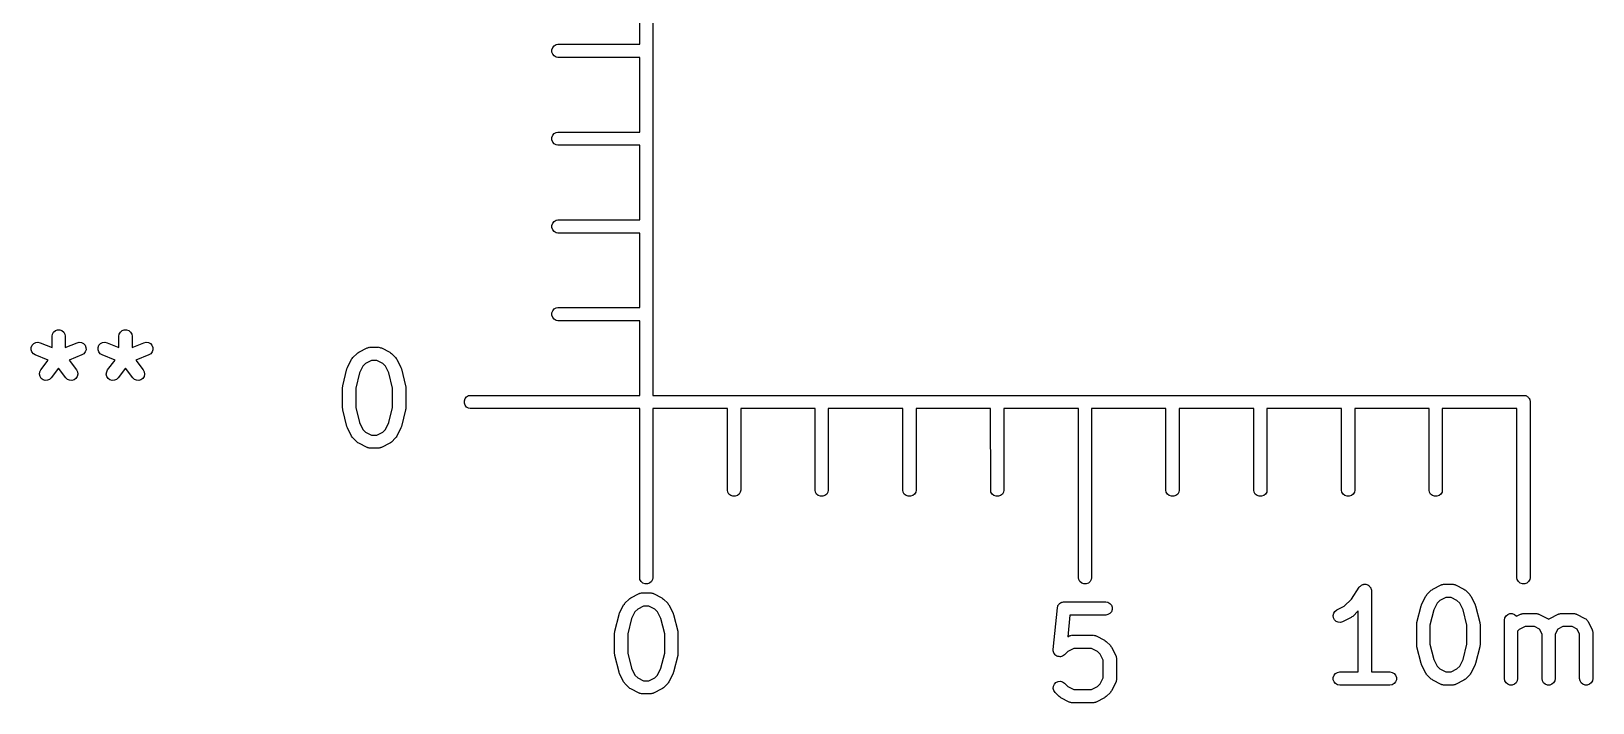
# Model space of a CAD drawing. Extents: x 202.7 to 262.5, y -125.5 to -33.7.
# Drawn here: x 221.59 to 239.39, y -61.88 to -54.23 of the extents above; entities that cross this region are included whole.
import ezdxf

# ---------------------------------------------------------------- set-up
doc = ezdxf.new("R2010")
doc.units = 0
doc.header["$MEASUREMENT"] = 0
doc.layers.add('BLACK', color=7, linetype='CONTINUOUS')

msp = doc.modelspace()

# ---------------------------------------------------------------- linework, layer by layer
at = {"layer": 'BLACK', "linetype": 'CONTINUOUS'}
for p, q in [((228.675, -48.4435), (228.675, -58.375)), ((228.525, -54.3745), (228.525, -53.5237)), ((227.524, -54.4363), (227.533, -54.4114)), ((227.524, -54.4627), (227.524, -54.4363)), ((227.533, -54.4876), (227.524, -54.4627)), ((227.533, -54.4114), (227.55, -54.3912)), ((227.55, -54.3912), (227.573, -54.3779)), ((227.573, -54.3779), (227.593, -54.3745)), ((227.593, -54.3745), (228.525, -54.3745)), ((227.55, -54.5078), (227.533, -54.4876)), ((227.573, -54.5211), (227.55, -54.5078)), ((227.593, -54.5245), (227.573, -54.5211)), ((228.525, -54.5245), (227.593, -54.5245)), ((228.525, -55.3753), (228.525, -54.5245)), ((227.524, -55.437), (227.533, -55.4122)), ((227.524, -55.4635), (227.524, -55.437)), ((227.533, -55.4883), (227.524, -55.4635)), ((227.533, -55.4122), (227.55, -55.3919)), ((227.55, -55.5086), (227.533, -55.4883)), ((227.55, -55.3919), (227.573, -55.3787)), ((227.573, -55.5218), (227.55, -55.5086)), ((227.573, -55.3787), (227.593, -55.3753)), ((227.593, -55.5253), (227.573, -55.5218)), ((227.593, -55.3753), (228.525, -55.3753)), ((228.525, -55.5253), (227.593, -55.5253)), ((228.525, -56.376), (228.525, -55.5253)), ((227.524, -56.4378), (227.533, -56.4129)), ((227.533, -56.4129), (227.55, -56.3927)), ((227.55, -56.3927), (227.573, -56.3795)), ((227.573, -56.3795), (227.593, -56.376)), ((227.593, -56.376), (228.525, -56.376)), ((227.524, -56.4642), (227.524, -56.4378)), ((227.533, -56.4891), (227.524, -56.4642)), ((227.55, -56.5094), (227.533, -56.4891)), ((227.573, -56.5226), (227.55, -56.5094)), ((227.593, -56.526), (227.573, -56.5226)), ((228.525, -56.526), (227.593, -56.526)), ((228.525, -57.3742), (228.525, -56.526)), ((227.524, -57.436), (227.533, -57.4112)), ((227.524, -57.4625), (227.524, -57.436)), ((227.533, -57.4873), (227.524, -57.4625)), ((227.533, -57.4112), (227.55, -57.3909)), ((227.55, -57.5076), (227.533, -57.4873)), ((227.55, -57.3909), (227.573, -57.3777)), ((227.573, -57.3777), (227.593, -57.3742)), ((227.593, -57.3742), (228.525, -57.3742)), ((221.831, -57.6761), (221.844, -57.6535)), ((221.844, -57.6535), (221.864, -57.6368)), ((221.864, -57.6368), (221.888, -57.6279)), ((221.888, -57.6279), (221.914, -57.6279)), ((221.914, -57.6279), (221.939, -57.6368)), ((221.939, -57.6368), (221.959, -57.6535)), ((221.959, -57.6535), (221.972, -57.6761)), ((222.593, -57.6761), (222.606, -57.6535)), ((222.606, -57.6535), (222.626, -57.6368)), ((222.626, -57.6368), (222.65, -57.6279)), ((222.65, -57.6279), (222.676, -57.6279)), ((222.676, -57.6279), (222.701, -57.6368)), ((222.701, -57.6368), (222.721, -57.6535)), ((222.721, -57.6535), (222.734, -57.6761)), ((227.573, -57.5208), (227.55, -57.5076)), ((227.593, -57.5242), (227.573, -57.5208)), ((228.525, -57.5242), (227.593, -57.5242)), ((228.525, -58.375), (228.525, -57.5242)), ((221.589, -57.8553), (221.59, -57.8292)), ((221.59, -57.8292), (221.599, -57.8051)), ((221.599, -57.8051), (221.617, -57.7856)), ((221.617, -57.7856), (221.64, -57.7733)), ((221.64, -57.7733), (221.666, -57.7696)), ((221.666, -57.7696), (221.691, -57.7749)), ((221.691, -57.7749), (221.826, -57.829)), ((221.826, -57.7017), (221.831, -57.6761)), ((221.826, -57.829), (221.826, -57.7017)), ((221.972, -57.6761), (221.976, -57.7017)), ((221.976, -57.7017), (221.976, -57.829)), ((221.976, -57.829), (222.112, -57.7749)), ((222.112, -57.7749), (222.137, -57.7696)), ((222.137, -57.7696), (222.163, -57.7733)), ((222.163, -57.7733), (222.186, -57.7856)), ((222.186, -57.7856), (222.203, -57.8051)), ((222.203, -57.8051), (222.213, -57.8292)), ((222.213, -57.8292), (222.214, -57.8553)), ((222.351, -57.8553), (222.352, -57.8292)), ((222.352, -57.8292), (222.361, -57.8051)), ((222.361, -57.8051), (222.379, -57.7856)), ((222.379, -57.7856), (222.402, -57.7733)), ((222.402, -57.7733), (222.427, -57.7696)), ((222.427, -57.7696), (222.453, -57.7749)), ((222.453, -57.7749), (222.588, -57.829)), ((222.588, -57.7017), (222.593, -57.6761)), ((222.588, -57.829), (222.588, -57.7017)), ((222.734, -57.6761), (222.738, -57.7017)), ((222.738, -57.7017), (222.738, -57.829)), ((222.738, -57.829), (222.873, -57.7749)), ((222.873, -57.7749), (222.899, -57.7696)), ((222.899, -57.7696), (222.925, -57.7733)), ((222.925, -57.7733), (222.948, -57.7856)), ((222.948, -57.7856), (222.965, -57.8051)), ((222.965, -57.8051), (222.975, -57.8292)), ((222.975, -57.8292), (222.975, -57.8553)), ((225.322, -57.8829), (225.417, -57.8353)), ((225.417, -57.8353), (225.422, -57.8341)), ((225.422, -57.8341), (225.425, -57.8319)), ((225.425, -57.8319), (225.434, -57.8304)), ((225.434, -57.8304), (225.442, -57.8279)), ((225.442, -57.8279), (225.447, -57.8281)), ((225.447, -57.8281), (225.451, -57.8274)), ((225.451, -57.8274), (225.546, -57.8274)), ((225.546, -57.8274), (225.551, -57.8281)), ((225.551, -57.8281), (225.555, -57.8279)), ((225.555, -57.8279), (225.563, -57.8304)), ((225.563, -57.8304), (225.572, -57.8319)), ((225.572, -57.8319), (225.576, -57.8341)), ((225.576, -57.8341), (225.58, -57.8353)), ((225.58, -57.8353), (225.675, -57.8829)), ((221.597, -57.88), (221.589, -57.8553)), ((221.613, -57.9005), (221.597, -57.88)), ((221.635, -57.9142), (221.613, -57.9005)), ((221.783, -57.9731), (221.635, -57.9142)), ((221.698, -58.0853), (221.783, -57.9731)), ((222.167, -57.9142), (222.02, -57.9731)), ((222.02, -57.9731), (222.104, -58.0853)), ((222.189, -57.9005), (222.167, -57.9142)), ((222.205, -57.88), (222.189, -57.9005)), ((222.214, -57.8553), (222.205, -57.88)), ((222.359, -57.88), (222.351, -57.8553)), ((222.375, -57.9005), (222.359, -57.88)), ((222.397, -57.9142), (222.375, -57.9005)), ((222.544, -57.9731), (222.397, -57.9142)), ((222.46, -58.0853), (222.544, -57.9731)), ((222.929, -57.9142), (222.782, -57.9731)), ((222.782, -57.9731), (222.866, -58.0853)), ((222.951, -57.9005), (222.929, -57.9142)), ((222.967, -57.88), (222.951, -57.9005)), ((222.975, -57.8553), (222.967, -57.88)), ((225.193, -58.0593), (225.241, -57.9641)), ((225.241, -57.9641), (225.248, -57.9544)), ((225.248, -57.9544), (225.255, -57.9446)), ((225.255, -57.9446), (225.303, -57.897)), ((225.303, -57.897), (225.313, -57.8901)), ((225.313, -57.8901), (225.322, -57.8829)), ((225.4, -58.0116), (225.37, -58.042)), ((225.469, -57.9774), (225.4, -58.0116)), ((225.529, -57.9774), (225.469, -57.9774)), ((225.597, -58.0116), (225.529, -57.9774)), ((225.627, -58.042), (225.597, -58.0116)), ((225.675, -57.8829), (225.685, -57.8901)), ((225.685, -57.8901), (225.695, -57.897)), ((225.695, -57.897), (225.742, -57.9446)), ((225.742, -57.9446), (225.749, -57.9544)), ((225.749, -57.9544), (225.756, -57.9641)), ((225.756, -57.9641), (225.804, -58.0593)), ((221.684, -58.1344), (221.687, -58.1085)), ((221.689, -58.1598), (221.684, -58.1344)), ((221.687, -58.1085), (221.698, -58.0853)), ((221.704, -58.1816), (221.689, -58.1598)), ((221.725, -58.1972), (221.704, -58.1816)), ((221.749, -58.2048), (221.725, -58.1972)), ((221.775, -58.2033), (221.749, -58.2048)), ((221.799, -58.1931), (221.775, -58.2033)), ((221.818, -58.1753), (221.799, -58.1931)), ((221.901, -58.0648), (221.818, -58.1753)), ((221.984, -58.1753), (221.901, -58.0648)), ((222.003, -58.1931), (221.984, -58.1753)), ((222.027, -58.2033), (222.003, -58.1931)), ((222.053, -58.2048), (222.027, -58.2033)), ((222.078, -58.1972), (222.053, -58.2048)), ((222.099, -58.1816), (222.078, -58.1972)), ((222.113, -58.1598), (222.099, -58.1816)), ((222.104, -58.0853), (222.116, -58.1085)), ((222.119, -58.1344), (222.113, -58.1598)), ((222.116, -58.1085), (222.119, -58.1344)), ((222.445, -58.1344), (222.449, -58.1085)), ((222.451, -58.1598), (222.445, -58.1344)), ((222.449, -58.1085), (222.46, -58.0853)), ((222.466, -58.1816), (222.451, -58.1598)), ((222.486, -58.1972), (222.466, -58.1816)), ((222.511, -58.2048), (222.486, -58.1972)), ((222.537, -58.2033), (222.511, -58.2048)), ((222.561, -58.1931), (222.537, -58.2033)), ((222.58, -58.1753), (222.561, -58.1931)), ((222.663, -58.0648), (222.58, -58.1753)), ((222.746, -58.1753), (222.663, -58.0648)), ((222.765, -58.1931), (222.746, -58.1753)), ((222.789, -58.2033), (222.765, -58.1931)), ((222.815, -58.2048), (222.789, -58.2033)), ((222.84, -58.1972), (222.815, -58.2048)), ((222.861, -58.1816), (222.84, -58.1972)), ((222.875, -58.1598), (222.861, -58.1816)), ((222.866, -58.0853), (222.878, -58.1085)), ((222.881, -58.1344), (222.875, -58.1598)), ((222.878, -58.1085), (222.881, -58.1344)), ((225.14, -58.2651), (225.188, -58.0747)), ((225.188, -58.0747), (225.191, -58.0672)), ((225.191, -58.0672), (225.193, -58.0593)), ((225.331, -58.119), (225.288, -58.2926)), ((225.37, -58.042), (225.331, -58.119)), ((225.666, -58.119), (225.627, -58.042)), ((225.709, -58.2926), (225.666, -58.119)), ((225.804, -58.0593), (225.806, -58.0672)), ((225.806, -58.0672), (225.81, -58.0747)), ((225.81, -58.0747), (225.857, -58.2651)), ((225.138, -58.2833), (225.14, -58.2743)), ((225.138, -58.5214), (225.138, -58.2833)), ((225.14, -58.2743), (225.14, -58.2651)), ((225.288, -58.2926), (225.288, -58.5122)), ((225.709, -58.5122), (225.709, -58.2926)), ((225.857, -58.2651), (225.858, -58.2743)), ((225.858, -58.2743), (225.859, -58.2833)), ((225.859, -58.2833), (225.859, -58.5214)), ((226.552, -58.3917), (226.575, -58.3784)), ((226.575, -58.3784), (226.594, -58.375)), ((226.594, -58.375), (228.525, -58.375)), ((228.675, -58.375), (238.607, -58.375)), ((238.607, -58.375), (238.607, -58.375)), ((238.607, -58.375), (238.613, -58.375)), ((238.613, -58.375), (238.619, -58.3773)), ((238.619, -58.3773), (238.626, -58.3784)), ((238.626, -58.3784), (238.632, -58.3818)), ((238.632, -58.3818), (238.638, -58.384)), ((238.638, -58.384), (238.643, -58.3883)), ((225.14, -58.5305), (225.138, -58.5214)), ((225.14, -58.5396), (225.14, -58.5305)), ((225.188, -58.7301), (225.14, -58.5396)), ((225.288, -58.5122), (225.331, -58.6857)), ((225.666, -58.6857), (225.709, -58.5122)), ((225.857, -58.5396), (225.81, -58.7301)), ((225.858, -58.5305), (225.857, -58.5396)), ((225.859, -58.5214), (225.858, -58.5305)), ((226.526, -58.4368), (226.535, -58.4119)), ((226.526, -58.4632), (226.526, -58.4368)), ((226.535, -58.4881), (226.526, -58.4632)), ((226.535, -58.4119), (226.552, -58.3917)), ((226.552, -58.5083), (226.535, -58.4881)), ((226.575, -58.5216), (226.552, -58.5083)), ((226.594, -58.525), (226.575, -58.5216)), ((228.525, -58.525), (226.594, -58.525)), ((228.525, -60.4555), (228.525, -58.525)), ((229.526, -58.525), (228.675, -58.525)), ((228.675, -58.525), (228.675, -60.4555)), ((229.526, -59.4573), (229.526, -58.525)), ((230.524, -58.525), (229.676, -58.525)), ((229.676, -58.525), (229.676, -59.4573)), ((230.524, -59.4573), (230.524, -58.525)), ((231.525, -58.525), (230.674, -58.525)), ((230.674, -58.525), (230.674, -59.4573)), ((231.525, -59.4573), (231.525, -58.525)), ((232.525, -58.525), (231.675, -58.525)), ((231.675, -58.525), (231.675, -59.4573)), ((232.526, -59.4573), (232.525, -58.525)), ((233.526, -58.525), (232.675, -58.525)), ((232.675, -58.525), (232.675, -59.4573)), ((233.526, -60.4555), (233.526, -58.525)), ((234.524, -58.525), (233.676, -58.525)), ((233.676, -58.525), (233.676, -60.4555)), ((234.524, -59.4573), (234.524, -58.525)), ((235.525, -58.525), (234.674, -58.525)), ((234.674, -58.525), (234.674, -59.4573)), ((235.525, -59.4573), (235.525, -58.525)), ((236.526, -58.525), (235.675, -58.525)), ((235.675, -58.525), (235.675, -59.4573)), ((236.526, -59.4573), (236.526, -58.525)), ((237.524, -58.525), (236.676, -58.525)), ((236.676, -58.525), (236.676, -59.4573)), ((237.524, -59.4573), (237.524, -58.525)), ((238.525, -58.525), (237.674, -58.525)), ((237.674, -58.525), (237.674, -59.4573)), ((238.525, -60.4555), (238.525, -58.525)), ((238.643, -58.3883), (238.649, -58.3917)), ((238.649, -58.3917), (238.653, -58.3968)), ((238.653, -58.3968), (238.658, -58.401)), ((238.658, -58.401), (238.662, -58.4068)), ((238.662, -58.4068), (238.666, -58.4119)), ((238.666, -58.4119), (238.668, -58.4182)), ((238.668, -58.4182), (238.672, -58.424)), ((238.672, -58.424), (238.673, -58.4305)), ((238.673, -58.4305), (238.675, -58.4368)), ((238.675, -58.4368), (238.675, -58.4434)), ((238.675, -58.4434), (238.675, -58.4434)), ((238.675, -58.4434), (238.675, -60.4555)), ((225.191, -58.7376), (225.188, -58.7301)), ((225.193, -58.7454), (225.191, -58.7376)), ((225.331, -58.6857), (225.37, -58.7627)), ((225.627, -58.7627), (225.666, -58.6857)), ((225.806, -58.7376), (225.804, -58.7454)), ((225.81, -58.7301), (225.806, -58.7376)), ((225.241, -58.8407), (225.193, -58.7454)), ((225.248, -58.8503), (225.241, -58.8407)), ((225.255, -58.8602), (225.248, -58.8503)), ((225.303, -58.9078), (225.255, -58.8602)), ((225.313, -58.9147), (225.303, -58.9078)), ((225.322, -58.9218), (225.313, -58.9147)), ((225.37, -58.7627), (225.4, -58.7931)), ((225.4, -58.7931), (225.469, -58.8274)), ((225.469, -58.8274), (225.529, -58.8274)), ((225.529, -58.8274), (225.597, -58.7931)), ((225.597, -58.7931), (225.627, -58.7627)), ((225.685, -58.9147), (225.675, -58.9218)), ((225.695, -58.9078), (225.685, -58.9147)), ((225.742, -58.8602), (225.695, -58.9078)), ((225.749, -58.8503), (225.742, -58.8602)), ((225.756, -58.8407), (225.749, -58.8503)), ((225.804, -58.7454), (225.756, -58.8407)), ((225.417, -58.9695), (225.322, -58.9218)), ((225.422, -58.9707), (225.417, -58.9695)), ((225.425, -58.9729), (225.422, -58.9707)), ((225.434, -58.9744), (225.425, -58.9729)), ((225.442, -58.9769), (225.434, -58.9744)), ((225.447, -58.9766), (225.442, -58.9769)), ((225.451, -58.9774), (225.447, -58.9766)), ((225.546, -58.9774), (225.451, -58.9774)), ((225.551, -58.9766), (225.546, -58.9774)), ((225.555, -58.9769), (225.551, -58.9766)), ((225.563, -58.9744), (225.555, -58.9769)), ((225.572, -58.9729), (225.563, -58.9744)), ((225.576, -58.9707), (225.572, -58.9729)), ((225.58, -58.9695), (225.576, -58.9707)), ((225.675, -58.9218), (225.58, -58.9695)), ((229.529, -59.4768), (229.526, -59.4573)), ((229.542, -59.4997), (229.529, -59.4768)), ((229.563, -59.5167), (229.542, -59.4997)), ((229.588, -59.5258), (229.563, -59.5167)), ((229.614, -59.5258), (229.588, -59.5258)), ((229.639, -59.5167), (229.614, -59.5258)), ((229.659, -59.4997), (229.639, -59.5167)), ((229.672, -59.4768), (229.659, -59.4997)), ((229.676, -59.4573), (229.672, -59.4768)), ((230.527, -59.4768), (230.524, -59.4573)), ((230.541, -59.4997), (230.527, -59.4768)), ((230.561, -59.5167), (230.541, -59.4997)), ((230.586, -59.5258), (230.561, -59.5167)), ((230.612, -59.5258), (230.586, -59.5258)), ((230.637, -59.5167), (230.612, -59.5258)), ((230.657, -59.4997), (230.637, -59.5167)), ((230.671, -59.4768), (230.657, -59.4997)), ((230.674, -59.4573), (230.671, -59.4768)), ((231.528, -59.4768), (231.525, -59.4573)), ((231.541, -59.4997), (231.528, -59.4768)), ((231.562, -59.5167), (231.541, -59.4997)), ((231.587, -59.5258), (231.562, -59.5167)), ((231.613, -59.5258), (231.587, -59.5258)), ((231.638, -59.5167), (231.613, -59.5258)), ((231.658, -59.4997), (231.638, -59.5167)), ((231.671, -59.4768), (231.658, -59.4997)), ((231.675, -59.4573), (231.671, -59.4768)), ((232.529, -59.4768), (232.526, -59.4573)), ((232.542, -59.4997), (232.529, -59.4768)), ((232.562, -59.5167), (232.542, -59.4997)), ((232.587, -59.5258), (232.562, -59.5167)), ((232.614, -59.5258), (232.587, -59.5258)), ((232.639, -59.5167), (232.614, -59.5258)), ((232.659, -59.4997), (232.639, -59.5167)), ((232.672, -59.4768), (232.659, -59.4997)), ((232.675, -59.4573), (232.672, -59.4768)), ((234.528, -59.4768), (234.524, -59.4573)), ((234.541, -59.4997), (234.528, -59.4768)), ((234.561, -59.5167), (234.541, -59.4997)), ((234.586, -59.5258), (234.561, -59.5167)), ((234.613, -59.5258), (234.586, -59.5258)), ((234.638, -59.5167), (234.613, -59.5258)), ((234.658, -59.4997), (234.638, -59.5167)), ((234.671, -59.4768), (234.658, -59.4997)), ((234.674, -59.4573), (234.671, -59.4768)), ((235.529, -59.4768), (235.525, -59.4573)), ((235.542, -59.4997), (235.529, -59.4768)), ((235.562, -59.5167), (235.542, -59.4997)), ((235.587, -59.5258), (235.562, -59.5167)), ((235.613, -59.5258), (235.587, -59.5258)), ((235.638, -59.5167), (235.613, -59.5258)), ((235.659, -59.4997), (235.638, -59.5167)), ((235.672, -59.4768), (235.659, -59.4997)), ((235.675, -59.4573), (235.672, -59.4768)), ((236.529, -59.4768), (236.526, -59.4573)), ((236.543, -59.4997), (236.529, -59.4768)), ((236.563, -59.5167), (236.543, -59.4997)), ((236.588, -59.5258), (236.563, -59.5167)), ((236.614, -59.5258), (236.588, -59.5258)), ((236.639, -59.5167), (236.614, -59.5258)), ((236.659, -59.4997), (236.639, -59.5167)), ((236.673, -59.4768), (236.659, -59.4997)), ((236.676, -59.4573), (236.673, -59.4768)), ((237.528, -59.4768), (237.524, -59.4573)), ((237.541, -59.4997), (237.528, -59.4768)), ((237.561, -59.5167), (237.541, -59.4997)), ((237.586, -59.5258), (237.561, -59.5167)), ((237.612, -59.5258), (237.586, -59.5258)), ((237.637, -59.5167), (237.612, -59.5258)), ((237.658, -59.4997), (237.637, -59.5167)), ((237.671, -59.4768), (237.658, -59.4997)), ((237.674, -59.4573), (237.671, -59.4768)), ((228.528, -60.475), (228.525, -60.4555)), ((228.542, -60.4979), (228.528, -60.475)), ((228.562, -60.5149), (228.542, -60.4979)), ((228.587, -60.524), (228.562, -60.5149)), ((228.638, -60.5149), (228.613, -60.524)), ((228.658, -60.4979), (228.638, -60.5149)), ((228.672, -60.475), (228.658, -60.4979)), ((228.675, -60.4555), (228.672, -60.475)), ((233.53, -60.475), (233.526, -60.4555)), ((233.543, -60.4979), (233.53, -60.475)), ((233.563, -60.5149), (233.543, -60.4979)), ((233.588, -60.524), (233.563, -60.5149)), ((233.639, -60.5149), (233.614, -60.524)), ((233.66, -60.4979), (233.639, -60.5149)), ((233.673, -60.475), (233.66, -60.4979)), ((233.676, -60.4555), (233.673, -60.475)), ((238.528, -60.475), (238.525, -60.4555)), ((238.542, -60.4979), (238.528, -60.475)), ((238.562, -60.5149), (238.542, -60.4979)), ((238.587, -60.524), (238.562, -60.5149)), ((238.638, -60.5149), (238.613, -60.524)), ((238.658, -60.4979), (238.638, -60.5149)), ((238.672, -60.475), (238.658, -60.4979)), ((238.675, -60.4555), (238.672, -60.475)), ((228.356, -60.7437), (228.404, -60.696)), ((228.404, -60.696), (228.414, -60.6892)), ((228.414, -60.6892), (228.424, -60.682)), ((228.424, -60.682), (228.519, -60.6344)), ((228.519, -60.6344), (228.523, -60.6331)), ((228.523, -60.6331), (228.527, -60.631)), ((228.527, -60.631), (228.535, -60.6295)), ((228.535, -60.6295), (228.544, -60.627)), ((228.544, -60.627), (228.548, -60.6272)), ((228.548, -60.6272), (228.552, -60.6265)), ((228.552, -60.6265), (228.648, -60.6265)), ((228.613, -60.524), (228.587, -60.524)), ((228.648, -60.6265), (228.652, -60.6272)), ((228.652, -60.6272), (228.656, -60.627)), ((228.656, -60.627), (228.665, -60.6295)), ((228.665, -60.6295), (228.673, -60.631)), ((228.673, -60.631), (228.677, -60.6331)), ((228.677, -60.6331), (228.681, -60.6344)), ((228.681, -60.6344), (228.776, -60.682)), ((228.776, -60.682), (228.786, -60.6892)), ((228.786, -60.6892), (228.796, -60.696)), ((228.796, -60.696), (228.844, -60.7437)), ((233.614, -60.524), (233.588, -60.524)), ((236.556, -60.7789), (236.637, -60.6975)), ((236.637, -60.6975), (236.728, -60.5608)), ((236.728, -60.5608), (236.731, -60.5578)), ((236.731, -60.5578), (236.733, -60.5542)), ((236.733, -60.5542), (236.74, -60.5484)), ((236.74, -60.5484), (236.746, -60.542)), ((236.746, -60.542), (236.75, -60.5401)), ((236.75, -60.5401), (236.753, -60.5374)), ((236.753, -60.5374), (236.761, -60.5344)), ((236.761, -60.5344), (236.769, -60.5304)), ((236.769, -60.5304), (236.774, -60.53)), ((236.774, -60.53), (236.777, -60.5285)), ((236.777, -60.5285), (236.786, -60.5285)), ((236.786, -60.5285), (236.795, -60.5276)), ((236.795, -60.5276), (236.799, -60.5285)), ((236.799, -60.5285), (236.803, -60.5285)), ((236.803, -60.5285), (236.812, -60.5316)), ((236.812, -60.5316), (236.821, -60.5337)), ((236.821, -60.5337), (236.824, -60.536)), ((236.824, -60.536), (236.828, -60.5374)), ((236.828, -60.5374), (236.835, -60.5432)), ((236.835, -60.5432), (236.842, -60.5482)), ((236.842, -60.5482), (236.845, -60.5515)), ((236.845, -60.5515), (236.848, -60.5542)), ((236.848, -60.5542), (236.852, -60.5619)), ((236.852, -60.5619), (236.858, -60.5692)), ((236.858, -60.5692), (236.859, -60.5731)), ((236.859, -60.5731), (236.861, -60.5767)), ((236.861, -60.5767), (236.862, -60.5856)), ((236.862, -60.5856), (236.865, -60.5942)), ((236.865, -60.5942), (236.865, -60.5983)), ((236.865, -60.5983), (236.865, -60.6024)), ((236.865, -60.6024), (236.865, -61.5274)), ((237.438, -60.7593), (237.485, -60.6641)), ((237.485, -60.6641), (237.492, -60.6544)), ((237.492, -60.6544), (237.499, -60.6446)), ((237.499, -60.6446), (237.547, -60.597)), ((237.547, -60.597), (237.557, -60.5901)), ((237.557, -60.5901), (237.566, -60.5829)), ((237.566, -60.5829), (237.662, -60.5353)), ((237.713, -60.6774), (237.644, -60.7117)), ((237.662, -60.5353), (237.666, -60.5341)), ((237.666, -60.5341), (237.67, -60.5319)), ((237.67, -60.5319), (237.678, -60.5304)), ((237.678, -60.5304), (237.687, -60.5279)), ((237.687, -60.5279), (237.691, -60.5282)), ((237.691, -60.5282), (237.695, -60.5274)), ((237.695, -60.5274), (237.79, -60.5274)), ((237.773, -60.6774), (237.713, -60.6774)), ((237.841, -60.7117), (237.773, -60.6774)), ((237.79, -60.5274), (237.795, -60.5282)), ((237.795, -60.5282), (237.799, -60.5279)), ((237.799, -60.5279), (237.807, -60.5304)), ((237.807, -60.5304), (237.816, -60.5319)), ((237.816, -60.5319), (237.82, -60.5341)), ((237.82, -60.5341), (237.824, -60.5353)), ((237.824, -60.5353), (237.919, -60.5829)), ((237.919, -60.5829), (237.929, -60.5901)), ((237.929, -60.5901), (237.939, -60.597)), ((237.939, -60.597), (237.986, -60.6446)), ((237.986, -60.6446), (237.993, -60.6544)), ((237.993, -60.6544), (238, -60.6641)), ((238, -60.6641), (238.048, -60.7593)), ((238.613, -60.524), (238.587, -60.524)), ((228.242, -61.0642), (228.289, -60.8737)), ((228.289, -60.8737), (228.292, -60.8663)), ((228.292, -60.8663), (228.295, -60.8584)), ((228.295, -60.8584), (228.342, -60.7632)), ((228.342, -60.7632), (228.35, -60.7535)), ((228.35, -60.7535), (228.356, -60.7437)), ((228.471, -60.8411), (228.433, -60.9181)), ((228.502, -60.8107), (228.471, -60.8411)), ((228.57, -60.7765), (228.502, -60.8107)), ((228.63, -60.7765), (228.57, -60.7765)), ((228.698, -60.8107), (228.63, -60.7765)), ((228.729, -60.8411), (228.698, -60.8107)), ((228.767, -60.9181), (228.729, -60.8411)), ((228.844, -60.7437), (228.85, -60.7535)), ((228.85, -60.7535), (228.858, -60.7632)), ((228.858, -60.7632), (228.905, -60.8584)), ((228.905, -60.8584), (228.908, -60.8663)), ((228.908, -60.8663), (228.911, -60.8737)), ((228.911, -60.8737), (228.958, -61.0642)), ((233.238, -61.2718), (233.286, -60.7956)), ((233.286, -60.7956), (233.287, -60.7929)), ((233.287, -60.79), (233.29, -60.7804)), ((233.287, -60.7929), (233.287, -60.79)), ((233.29, -60.7804), (233.293, -60.7705)), ((233.293, -60.7705), (233.295, -60.7682)), ((233.295, -60.7682), (233.296, -60.7656)), ((233.296, -60.7656), (233.302, -60.7577)), ((233.302, -60.7577), (233.308, -60.7494)), ((233.308, -60.7494), (233.311, -60.7478)), ((233.311, -60.7478), (233.312, -60.7456)), ((233.312, -60.7456), (233.321, -60.7405)), ((233.321, -60.7405), (233.33, -60.7347)), ((233.33, -60.7347), (233.333, -60.734)), ((233.333, -60.734), (233.335, -60.7326)), ((233.335, -60.7326), (233.345, -60.7308)), ((233.345, -60.7308), (233.355, -60.7283)), ((233.355, -60.7283), (233.358, -60.7286)), ((233.358, -60.7286), (233.361, -60.7281)), ((233.361, -60.7281), (233.837, -60.7281)), ((233.837, -60.7281), (233.862, -60.7326)), ((233.862, -60.8735), (233.837, -60.8781)), ((233.862, -60.7326), (233.885, -60.7456)), ((233.885, -60.8605), (233.862, -60.8735)), ((233.885, -60.7456), (233.902, -60.7656)), ((233.902, -60.8406), (233.885, -60.8605)), ((233.902, -60.7656), (233.911, -60.79)), ((233.911, -60.8161), (233.902, -60.8406)), ((233.911, -60.79), (233.911, -60.8161)), ((236.43, -60.8836), (236.436, -60.8583)), ((236.436, -60.8583), (236.45, -60.8365)), ((236.45, -60.8365), (236.471, -60.821)), ((236.471, -60.821), (236.556, -60.7789)), ((236.715, -60.8311), (236.653, -60.8935)), ((236.715, -61.5274), (236.715, -60.8311)), ((237.384, -60.9652), (237.432, -60.7747)), ((237.432, -60.7747), (237.435, -60.7672)), ((237.435, -60.7672), (237.438, -60.7593)), ((237.576, -60.8191), (237.532, -60.9926)), ((237.614, -60.7421), (237.576, -60.8191)), ((237.644, -60.7117), (237.614, -60.7421)), ((237.872, -60.7421), (237.841, -60.7117)), ((237.91, -60.8191), (237.872, -60.7421)), ((237.954, -60.9926), (237.91, -60.8191)), ((238.048, -60.7593), (238.05, -60.7672)), ((238.05, -60.7672), (238.054, -60.7747)), ((238.054, -60.7747), (238.101, -60.9652)), ((238.4, -60.8875), (238.42, -60.8708)), ((238.42, -60.8708), (238.444, -60.8619)), ((238.444, -60.8619), (238.47, -60.8619)), ((238.47, -60.8619), (238.495, -60.8708)), ((238.495, -60.8708), (238.515, -60.8875)), ((238.518, -60.893), (238.566, -60.8687)), ((238.566, -60.8687), (238.571, -60.8674)), ((238.571, -60.8674), (238.574, -60.8653)), ((238.574, -60.8653), (238.583, -60.8637)), ((238.583, -60.8637), (238.591, -60.8612)), ((238.591, -60.8612), (238.596, -60.8615)), ((238.596, -60.8615), (238.6, -60.8607)), ((238.6, -60.8607), (238.743, -60.8607)), ((238.743, -60.8607), (238.747, -60.8615)), ((238.747, -60.8615), (238.751, -60.8612)), ((238.751, -60.8612), (238.76, -60.8637)), ((238.76, -60.8637), (238.768, -60.8653)), ((238.768, -60.8653), (238.772, -60.8674)), ((238.772, -60.8674), (238.776, -60.8687)), ((238.776, -60.8687), (238.872, -60.9163)), ((238.9, -60.9163), (238.995, -60.8687)), ((238.995, -60.8687), (238.999, -60.8674)), ((238.999, -60.8674), (239.003, -60.8653)), ((239.003, -60.8653), (239.012, -60.8637)), ((239.012, -60.8637), (239.02, -60.8612)), ((239.02, -60.8612), (239.024, -60.8615)), ((239.024, -60.8615), (239.029, -60.8607)), ((239.029, -60.8607), (239.171, -60.8607)), ((239.171, -60.8607), (239.176, -60.8615)), ((239.176, -60.8615), (239.18, -60.8612)), ((239.18, -60.8612), (239.188, -60.8637)), ((239.188, -60.8637), (239.197, -60.8653)), ((239.197, -60.8653), (239.201, -60.8674)), ((239.201, -60.8674), (239.205, -60.8687)), ((239.205, -60.8687), (239.3, -60.9163)), ((228.433, -60.9181), (228.389, -61.0916)), ((228.811, -61.0916), (228.767, -60.9181)), ((233.428, -60.8781), (233.404, -61.1263)), ((233.837, -60.8781), (233.428, -60.8781)), ((236.433, -60.9095), (236.43, -60.8836)), ((236.445, -60.9328), (236.433, -60.9095)), ((236.463, -60.9507), (236.445, -60.9328)), ((236.487, -60.9611), (236.463, -60.9507)), ((236.513, -60.9626), (236.487, -60.9611)), ((236.538, -60.9552), (236.513, -60.9626)), ((236.634, -60.9076), (236.538, -60.9552)), ((236.643, -60.9004), (236.634, -60.9076)), ((236.653, -60.8935), (236.643, -60.9004)), ((237.382, -60.9834), (237.384, -60.9743)), ((237.382, -61.2214), (237.382, -60.9834)), ((237.384, -60.9743), (237.384, -60.9652)), ((237.532, -60.9926), (237.532, -61.2122)), ((237.954, -61.2122), (237.954, -60.9926)), ((238.101, -60.9652), (238.102, -60.9743)), ((238.102, -60.9743), (238.104, -60.9834)), ((238.104, -60.9834), (238.104, -61.2214)), ((238.382, -60.9357), (238.387, -60.9101)), ((238.382, -61.6024), (238.382, -60.9357)), ((238.387, -60.9101), (238.4, -60.8875)), ((238.515, -60.8875), (238.518, -60.893)), ((238.549, -61.045), (238.532, -61.062)), ((238.618, -61.0107), (238.549, -61.045)), ((238.725, -61.0107), (238.618, -61.0107)), ((238.782, -61.0393), (238.725, -61.0107)), ((238.811, -61.0963), (238.782, -61.0393)), ((238.872, -60.9163), (238.88, -60.9228)), ((238.88, -60.9228), (238.886, -60.9263)), ((238.886, -60.9263), (238.891, -60.9228)), ((238.891, -60.9228), (238.9, -60.9163)), ((238.989, -61.0393), (238.961, -61.0963)), ((239.046, -61.0107), (238.989, -61.0393)), ((239.154, -61.0107), (239.046, -61.0107)), ((239.211, -61.0393), (239.154, -61.0107)), ((239.239, -61.0963), (239.211, -61.0393)), ((239.3, -60.9163), (239.309, -60.9228)), ((239.309, -60.9228), (239.318, -60.9289)), ((239.318, -60.9289), (239.319, -60.9306)), ((239.319, -60.9306), (239.321, -60.9318)), ((239.321, -60.9318), (239.327, -60.941)), ((239.327, -60.941), (239.334, -60.9498)), ((239.334, -60.9498), (239.381, -61.045)), ((239.381, -61.045), (239.383, -61.0492)), ((239.383, -61.0492), (239.385, -61.0529)), ((239.385, -61.0529), (239.386, -61.0616)), ((228.239, -61.0824), (228.241, -61.0734)), ((228.239, -61.3205), (228.239, -61.0824)), ((228.241, -61.0734), (228.242, -61.0642)), ((228.389, -61.0916), (228.389, -61.3113)), ((228.811, -61.3113), (228.811, -61.0916)), ((228.958, -61.0642), (228.959, -61.0734)), ((228.959, -61.0734), (228.961, -61.0824)), ((228.961, -61.0824), (228.961, -61.3205)), ((233.404, -61.1263), (233.422, -61.1169)), ((233.422, -61.1169), (233.426, -61.1157)), ((233.426, -61.1157), (233.43, -61.1135)), ((233.43, -61.1135), (233.439, -61.112)), ((233.439, -61.112), (233.447, -61.1095)), ((233.447, -61.1095), (233.452, -61.1098)), ((233.452, -61.1098), (233.456, -61.109)), ((233.456, -61.109), (233.694, -61.109)), ((233.694, -61.109), (233.698, -61.1098)), ((233.698, -61.1098), (233.703, -61.1095)), ((233.703, -61.1095), (233.711, -61.112)), ((233.711, -61.112), (233.72, -61.1135)), ((233.72, -61.1135), (233.723, -61.1157)), ((233.723, -61.1157), (233.727, -61.1169)), ((233.727, -61.1169), (233.823, -61.1645)), ((233.823, -61.1645), (233.832, -61.1717)), ((233.832, -61.1717), (233.842, -61.1786)), ((233.842, -61.1786), (233.89, -61.2262)), ((233.89, -61.2262), (233.897, -61.2361)), ((237.384, -61.2305), (237.382, -61.2214)), ((237.384, -61.2396), (237.384, -61.2305)), ((237.532, -61.2122), (237.576, -61.3857)), ((237.91, -61.3857), (237.954, -61.2122)), ((238.102, -61.2305), (238.101, -61.2396)), ((238.104, -61.2214), (238.102, -61.2305)), ((238.532, -61.062), (238.532, -61.6024)), ((238.811, -61.6024), (238.811, -61.0963)), ((238.961, -61.0963), (238.961, -61.6024)), ((239.239, -61.6024), (239.239, -61.0963)), ((239.386, -61.0616), (239.389, -61.07)), ((239.389, -61.07), (239.389, -61.0743)), ((239.389, -61.0743), (239.389, -61.0786)), ((239.389, -61.0786), (239.389, -61.6024)), ((228.241, -61.3295), (228.239, -61.3205)), ((228.242, -61.3387), (228.241, -61.3295)), ((228.289, -61.5292), (228.242, -61.3387)), ((228.389, -61.3113), (228.433, -61.4848)), ((228.767, -61.4848), (228.811, -61.3113)), ((228.958, -61.3387), (228.911, -61.5292)), ((228.959, -61.3295), (228.958, -61.3387)), ((228.961, -61.3205), (228.959, -61.3295)), ((233.238, -61.2723), (233.238, -61.2718)), ((233.238, -61.2727), (233.238, -61.2723)), ((233.239, -61.2852), (233.238, -61.2727)), ((233.24, -61.2978), (233.239, -61.2852)), ((233.241, -61.2982), (233.24, -61.2978)), ((233.241, -61.2987), (233.241, -61.2982)), ((233.246, -61.3101), (233.241, -61.2987)), ((233.251, -61.3215), (233.246, -61.3101)), ((233.251, -61.3218), (233.251, -61.3215)), ((233.252, -61.3223), (233.251, -61.3218)), ((233.26, -61.3312), (233.252, -61.3223)), ((233.269, -61.3401), (233.26, -61.3312)), ((233.27, -61.3404), (233.269, -61.3401)), ((233.27, -61.3407), (233.27, -61.3404)), ((233.281, -61.346), (233.27, -61.3407)), ((233.293, -61.3514), (233.281, -61.346)), ((233.293, -61.3515), (233.293, -61.3514)), ((233.294, -61.3517), (233.293, -61.3515)), ((233.306, -61.3528), (233.294, -61.3517)), ((233.319, -61.354), (233.306, -61.3528)), ((233.32, -61.354), (233.319, -61.3539)), ((233.319, -61.3539), (233.319, -61.354)), ((233.332, -61.3507), (233.32, -61.354)), ((233.344, -61.3476), (233.332, -61.3507)), ((233.345, -61.3472), (233.344, -61.3473)), ((233.344, -61.3473), (233.344, -61.3476)), ((233.355, -61.34), (233.345, -61.3472)), ((233.365, -61.3329), (233.355, -61.34)), ((233.366, -61.3326), (233.365, -61.3329)), ((233.405, -61.2933), (233.366, -61.3323)), ((233.366, -61.3323), (233.366, -61.3326)), ((233.474, -61.259), (233.405, -61.2933)), ((233.676, -61.259), (233.474, -61.259)), ((233.745, -61.2933), (233.676, -61.259)), ((233.775, -61.3237), (233.745, -61.2933)), ((233.809, -61.3922), (233.775, -61.3237)), ((233.809, -61.5949), (233.809, -61.3922)), ((233.897, -61.2361), (233.904, -61.2457)), ((233.904, -61.2457), (233.952, -61.3409)), ((233.952, -61.3409), (233.953, -61.3451)), ((233.953, -61.3451), (233.955, -61.3488)), ((233.955, -61.3488), (233.956, -61.3575)), ((233.956, -61.3575), (233.959, -61.3659)), ((233.959, -61.3659), (233.959, -61.3702)), ((233.959, -61.3702), (233.959, -61.3745)), ((233.959, -61.3745), (233.959, -61.6126)), ((237.432, -61.4301), (237.384, -61.2396)), ((237.576, -61.3857), (237.614, -61.4627)), ((237.872, -61.4627), (237.91, -61.3857)), ((238.101, -61.2396), (238.054, -61.4301)), ((228.292, -61.5367), (228.289, -61.5292)), ((228.295, -61.5445), (228.292, -61.5367)), ((228.342, -61.6398), (228.295, -61.5445)), ((228.433, -61.4848), (228.471, -61.5618)), ((228.471, -61.5618), (228.502, -61.5922)), ((228.698, -61.5922), (228.729, -61.5618)), ((228.729, -61.5618), (228.767, -61.4848)), ((228.905, -61.5445), (228.858, -61.6398)), ((228.908, -61.5367), (228.905, -61.5445)), ((228.911, -61.5292), (228.908, -61.5367)), ((236.431, -61.5894), (236.44, -61.5649)), ((236.44, -61.5649), (236.457, -61.5449)), ((236.457, -61.5449), (236.479, -61.5319)), ((236.479, -61.5319), (236.505, -61.5274)), ((236.505, -61.5274), (236.715, -61.5274)), ((236.865, -61.5274), (237.076, -61.5274)), ((237.076, -61.5274), (237.102, -61.5319)), ((237.102, -61.5319), (237.124, -61.5449)), ((237.124, -61.5449), (237.141, -61.5649)), ((237.141, -61.5649), (237.15, -61.5894)), ((237.435, -61.4376), (237.432, -61.4301)), ((237.438, -61.4455), (237.435, -61.4376)), ((237.485, -61.5407), (237.438, -61.4455)), ((237.492, -61.5504), (237.485, -61.5407)), ((237.499, -61.5602), (237.492, -61.5504)), ((237.547, -61.6078), (237.499, -61.5602)), ((237.614, -61.4627), (237.644, -61.4931)), ((237.644, -61.4931), (237.713, -61.5274)), ((237.713, -61.5274), (237.773, -61.5274)), ((237.773, -61.5274), (237.841, -61.4931)), ((237.841, -61.4931), (237.872, -61.4627)), ((237.986, -61.5602), (237.939, -61.6078)), ((237.993, -61.5504), (237.986, -61.5602)), ((238, -61.5407), (237.993, -61.5504)), ((238.048, -61.4455), (238, -61.5407)), ((238.05, -61.4376), (238.048, -61.4455)), ((238.054, -61.4301), (238.05, -61.4376)), ((228.35, -61.6494), (228.342, -61.6398)), ((228.356, -61.6593), (228.35, -61.6494)), ((228.404, -61.7069), (228.356, -61.6593)), ((228.414, -61.7138), (228.404, -61.7069)), ((228.424, -61.7209), (228.414, -61.7138)), ((228.519, -61.7685), (228.424, -61.7209)), ((228.502, -61.5922), (228.57, -61.6265)), ((228.57, -61.6265), (228.63, -61.6265)), ((228.63, -61.6265), (228.698, -61.5922)), ((228.776, -61.7209), (228.681, -61.7685)), ((228.786, -61.7138), (228.776, -61.7209)), ((228.796, -61.7069), (228.786, -61.7138)), ((228.844, -61.6593), (228.796, -61.7069)), ((228.85, -61.6494), (228.844, -61.6593)), ((228.858, -61.6398), (228.85, -61.6494)), ((233.238, -61.7144), (233.241, -61.6884)), ((233.245, -61.7395), (233.238, -61.7144)), ((233.241, -61.6884), (233.252, -61.6648)), ((233.26, -61.7609), (233.245, -61.7395)), ((233.252, -61.6648), (233.27, -61.6464)), ((233.308, -61.8085), (233.26, -61.7609)), ((233.27, -61.6464), (233.294, -61.6354)), ((233.294, -61.6354), (233.32, -61.6331)), ((233.32, -61.6331), (233.345, -61.6398)), ((233.345, -61.6398), (233.366, -61.6548)), ((233.366, -61.6548), (233.405, -61.6938)), ((233.405, -61.6938), (233.474, -61.7281)), ((233.474, -61.7281), (233.676, -61.7281)), ((233.676, -61.7281), (233.745, -61.6938)), ((233.745, -61.6938), (233.775, -61.6634)), ((233.775, -61.6634), (233.809, -61.5949)), ((233.89, -61.7609), (233.842, -61.8085)), ((233.897, -61.751), (233.89, -61.7609)), ((233.904, -61.7414), (233.897, -61.751)), ((233.952, -61.6461), (233.904, -61.7414)), ((233.953, -61.642), (233.952, -61.6461)), ((233.955, -61.6382), (233.953, -61.642)), ((233.956, -61.6296), (233.955, -61.6382)), ((233.959, -61.6212), (233.956, -61.6296)), ((233.959, -61.6126), (233.959, -61.6168)), ((233.959, -61.6168), (233.959, -61.6212)), ((236.431, -61.6154), (236.431, -61.5894)), ((236.44, -61.6399), (236.431, -61.6154)), ((236.457, -61.6599), (236.44, -61.6399)), ((236.479, -61.6729), (236.457, -61.6599)), ((236.505, -61.6774), (236.479, -61.6729)), ((237.076, -61.6774), (236.505, -61.6774)), ((237.102, -61.6729), (237.076, -61.6774)), ((237.124, -61.6599), (237.102, -61.6729)), ((237.141, -61.6399), (237.124, -61.6599)), ((237.15, -61.6154), (237.141, -61.6399)), ((237.15, -61.5894), (237.15, -61.6154)), ((237.557, -61.6147), (237.547, -61.6078)), ((237.566, -61.6219), (237.557, -61.6147)), ((237.662, -61.6695), (237.566, -61.6219)), ((237.666, -61.6707), (237.662, -61.6695)), ((237.67, -61.6729), (237.666, -61.6707)), ((237.678, -61.6744), (237.67, -61.6729)), ((237.687, -61.6769), (237.678, -61.6744)), ((237.691, -61.6766), (237.687, -61.6769)), ((237.695, -61.6774), (237.691, -61.6766)), ((237.79, -61.6774), (237.695, -61.6774)), ((237.795, -61.6766), (237.79, -61.6774)), ((237.799, -61.6769), (237.795, -61.6766)), ((237.807, -61.6744), (237.799, -61.6769)), ((237.816, -61.6729), (237.807, -61.6744)), ((237.82, -61.6707), (237.816, -61.6729)), ((237.824, -61.6695), (237.82, -61.6707)), ((237.919, -61.6219), (237.824, -61.6695)), ((237.929, -61.6147), (237.919, -61.6219)), ((237.939, -61.6078), (237.929, -61.6147)), ((238.387, -61.6281), (238.382, -61.6024)), ((238.4, -61.6506), (238.387, -61.6281)), ((238.42, -61.6674), (238.4, -61.6506)), ((238.444, -61.6763), (238.42, -61.6674)), ((238.47, -61.6763), (238.444, -61.6763)), ((238.495, -61.6674), (238.47, -61.6763)), ((238.515, -61.6506), (238.495, -61.6674)), ((238.528, -61.6281), (238.515, -61.6506)), ((238.532, -61.6024), (238.528, -61.6281)), ((238.815, -61.6281), (238.811, -61.6024)), ((238.828, -61.6506), (238.815, -61.6281)), ((238.848, -61.6674), (238.828, -61.6506)), ((238.873, -61.6763), (238.848, -61.6674)), ((238.899, -61.6763), (238.873, -61.6763)), ((238.923, -61.6674), (238.899, -61.6763)), ((238.943, -61.6506), (238.923, -61.6674)), ((238.956, -61.6281), (238.943, -61.6506)), ((238.961, -61.6024), (238.956, -61.6281)), ((239.244, -61.6281), (239.239, -61.6024)), ((239.257, -61.6506), (239.244, -61.6281)), ((239.277, -61.6674), (239.257, -61.6506)), ((239.301, -61.6763), (239.277, -61.6674)), ((239.327, -61.6763), (239.301, -61.6763)), ((239.352, -61.6674), (239.327, -61.6763)), ((239.372, -61.6506), (239.352, -61.6674)), ((239.385, -61.6281), (239.372, -61.6506)), ((239.389, -61.6024), (239.385, -61.6281)), ((228.523, -61.7698), (228.519, -61.7685)), ((228.527, -61.7719), (228.523, -61.7698)), ((228.535, -61.7735), (228.527, -61.7719)), ((228.544, -61.776), (228.535, -61.7735)), ((228.548, -61.7757), (228.544, -61.776)), ((228.552, -61.7765), (228.548, -61.7757)), ((228.648, -61.7765), (228.552, -61.7765)), ((228.652, -61.7757), (228.648, -61.7765)), ((228.656, -61.776), (228.652, -61.7757)), ((228.665, -61.7735), (228.656, -61.776)), ((228.673, -61.7719), (228.665, -61.7735)), ((228.677, -61.7698), (228.673, -61.7719)), ((228.681, -61.7685), (228.677, -61.7698)), ((233.317, -61.8154), (233.308, -61.8085)), ((233.327, -61.8225), (233.317, -61.8154)), ((233.422, -61.8701), (233.327, -61.8225)), ((233.426, -61.8714), (233.422, -61.8701)), ((233.43, -61.8735), (233.426, -61.8714)), ((233.439, -61.8751), (233.43, -61.8735)), ((233.447, -61.8776), (233.439, -61.8751)), ((233.452, -61.8773), (233.447, -61.8776)), ((233.456, -61.8781), (233.452, -61.8773)), ((233.694, -61.8781), (233.456, -61.8781)), ((233.698, -61.8773), (233.694, -61.8781)), ((233.703, -61.8776), (233.698, -61.8773)), ((233.711, -61.8751), (233.703, -61.8776)), ((233.72, -61.8735), (233.711, -61.8751)), ((233.723, -61.8714), (233.72, -61.8735)), ((233.727, -61.8701), (233.723, -61.8714)), ((233.823, -61.8225), (233.727, -61.8701)), ((233.832, -61.8154), (233.823, -61.8225)), ((233.842, -61.8085), (233.832, -61.8154))]:
    msp.add_line(p, q, dxfattribs=at)

doc.saveas('drawing.dxf')
